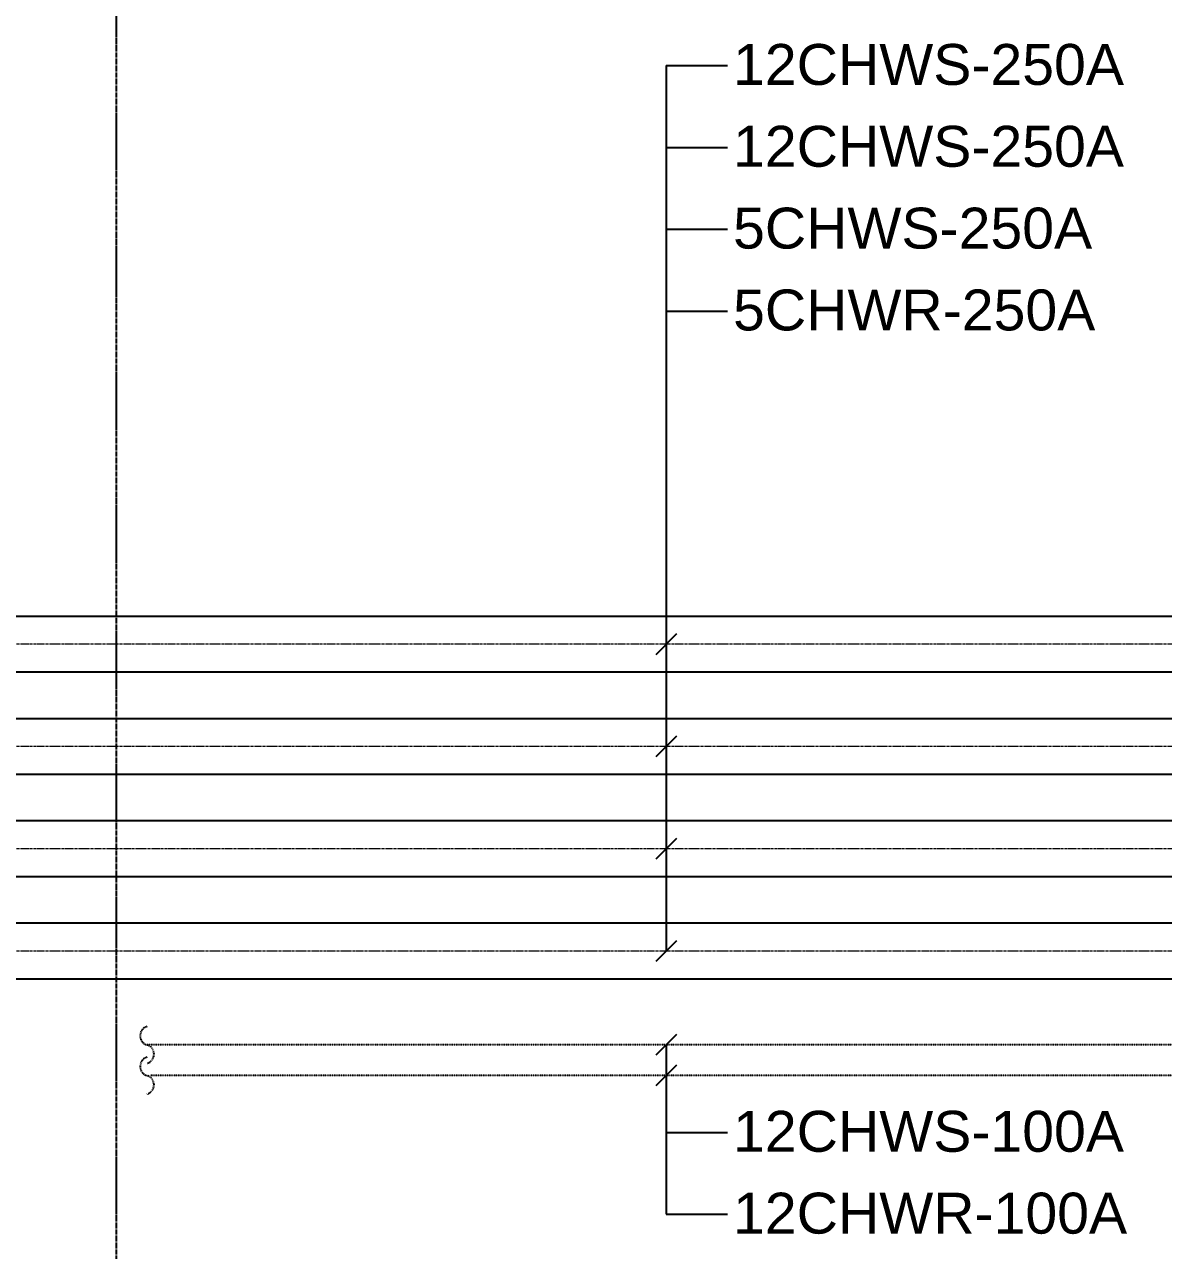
# Model space of a CAD drawing. Header units: millimetres. Extents: x -18489 to 17339, y -1599 to 10961.
# Drawn here: x -15163 to -14607, y 5782 to 6381 of the extents above; entities that cross this region are included whole.
import ezdxf
from ezdxf.enums import TextEntityAlignment as Align

# ---------------------------------------------------------------- set-up
doc = ezdxf.new("R2010")
doc.units = ezdxf.units.MM
for name, pattern in [('188K-SM-07-F10-MECH-CHW PIPE-Y2257103$0$Micron CUP L10 HVAC 2nd PIPE$0$JIS_02_1.0', [2, 1, -1]), ('188K-SM-07-F10-MECH-CHW PIPE-Y2257103$0$XKA01LR1-HVAC-PIPE-冷卻水-Y2225103 Shawn$0$CENTER', [2, 1.25, -0.25, 0.25, -0.25]), ('X-CUB3-L10$0$COL-CEN-LIN', [3.25, 2.5, -0.25, 0.25, -0.25])]:
    doc.linetypes.add(name, pattern=pattern)
for name, color, linetype in [('188K-SM-07-F10-MECH-CHW PIPE-Y2257103$0$0 XC', 8, 'Continuous'), ('188K-SM-07-F10-MECH-CHW PIPE-Y2257103$0$M-CWTR-12PIPE-R', 4, 'Continuous'), ('188K-SM-07-F10-MECH-CHW PIPE-Y2257103$0$M-CWTR-12PIPE-S', 3, 'Continuous'), ('188K-SM-07-F10-MECH-CHW PIPE-Y2257103$0$M-CWTR-5PIPE-R', 94, 'Continuous'), ('188K-SM-07-F10-MECH-CHW PIPE-Y2257103$0$M-CWTR-5PIPE-S', 144, 'Continuous'), ('188K-SM-07-F10-MECH-CHW PIPE-Y2257103$0$Micron CUP L10 HVAC 2nd PIPE$0$M-P-12CHR-2nd-PIPE', 4, '188K-SM-07-F10-MECH-CHW PIPE-Y2257103$0$Micron CUP L10 HVAC 2nd PIPE$0$JIS_02_1.0'), ('188K-SM-07-F10-MECH-CHW PIPE-Y2257103$0$Micron CUP L10 HVAC 2nd PIPE$0$M-P-12CHS-2nd-PIPE', 3, '188K-SM-07-F10-MECH-CHW PIPE-Y2257103$0$Micron CUP L10 HVAC 2nd PIPE$0$JIS_02_1.0'), ('188K-SM-07-F10-MECH-CHW PIPE-Y2257103$0$Micron CUP L10 HVAC 2nd PIPE$0$M-P-TXT2.5', 7, 'Continuous'), ('188K-SM-07-F10-MECH-CHW PIPE-Y2257103$0$Micron CUP L10 HVAC 2nd PIPE$0$XCUBL10-MCHW-PTX08007$0$M-P-TXT2.5', 7, 'Continuous'), ('X-CUB3-L10$0$CCL', 8, 'X-CUB3-L10$0$COL-CEN-LIN')]:
    doc.layers.add(name, color=color, linetype=linetype)
doc.layers.add('188K-SM-07-F10-MECH-CHW PIPE-Y2257103$0$XKA01LR1-HVAC-PIPE-冷卻水-Y2225103 Shawn$0$M-PIPE-CEN', color=8, linetype='188K-SM-07-F10-MECH-CHW PIPE-Y2257103$0$XKA01LR1-HVAC-PIPE-冷卻水-Y2225103 Shawn$0$CENTER', lineweight=9)
doc.styles.add('188K-SM-07-F10-MECH-CHW PIPE-Y2257103$0$Micron CUP L10 HVAC 2nd PIPE$0$Standard', font='arial.ttf')

# ---------------------------------------------------------------- blocks, each defined once
blk = doc.blocks.new('X-CUB3-L10$0$CUB3-10')
at = {"layer": 'X-CUB3-L10$0$CCL'}
blk.add_line((-2280, 0), (-2280, 9982.459), dxfattribs=at)
blk = doc.blocks.new('X-CUB3-L10')
at = {"layer": 'X-CUB3-L10$0$CCL'}
blk.add_blockref('X-CUB3-L10$0$CUB3-10', (-12838.15, -720), dxfattribs=at)
blk = doc.blocks.new('188K-SM-07-F10-MECH-CHW PIPE-Y2257103$0$Micron CUP L10 HVAC 2nd PIPE$0$50A-3')
blk.add_lwpolyline([(0, 30, 0.758876), (0, 0, -0.758876), (0, -30)], format="xyb")
blk = doc.blocks.new('188K-SM-07-F10-MECH-CHW PIPE-Y2257103$0$Micron CUP L10 HVAC 2nd PIPE')
at = {"layer": '188K-SM-07-F10-MECH-CHW PIPE-Y2257103$0$Micron CUP L10 HVAC 2nd PIPE$0$M-P-12CHR-2nd-PIPE'}
blk.add_line((-186416.7, 51582.6), (-195751.3, 51582.6), dxfattribs=at)
at = {"layer": '188K-SM-07-F10-MECH-CHW PIPE-Y2257103$0$Micron CUP L10 HVAC 2nd PIPE$0$M-P-12CHS-2nd-PIPE'}
blk.add_line((-186916.7, 51732.6), (-195768.2, 51732.6), dxfattribs=at)
at = {"layer": '188K-SM-07-F10-MECH-CHW PIPE-Y2257103$0$Micron CUP L10 HVAC 2nd PIPE$0$M-P-TXT2.5'}
for p, q in [((-193232.4, 56519.3), (-193232.4, 52190.6)), ((-193181.6, 53741.4), (-193283.2, 53639.8)), ((-193181.6, 53241.4), (-193283.2, 53139.8)), ((-193181.6, 52741.4), (-193283.2, 52639.8)), ((-193181.6, 52241.4), (-193283.2, 52139.8)), ((-193181.6, 51783.4), (-193283.2, 51681.8)), ((-193181.6, 51633.4), (-193283.2, 51531.8))]:
    blk.add_line(p, q, dxfattribs=at)
at = {"layer": '188K-SM-07-F10-MECH-CHW PIPE-Y2257103$0$Micron CUP L10 HVAC 2nd PIPE$0$XCUBL10-MCHW-PTX08007$0$M-P-TXT2.5'}
for p, q in [((-193232.4, 56519.3), (-192932.4, 56519.3)), ((-193232.4, 56119.3), (-192932.4, 56119.3)), ((-193232.4, 55719.3), (-192932.4, 55719.3)), ((-193232.4, 55319.3), (-192932.4, 55319.3)), ((-193232.4, 51732.6), (-193232.4, 50905)), ((-193232.4, 51305), (-192932.4, 51305)), ((-193232.4, 50905), (-192932.4, 50905))]:
    blk.add_line(p, q, dxfattribs=at)
at = {"layer": '188K-SM-07-F10-MECH-CHW PIPE-Y2257103$0$Micron CUP L10 HVAC 2nd PIPE$0$M-P-12CHR-2nd-PIPE', "xscale": 3, "yscale": 3, "zscale": 3}
blk.add_blockref('188K-SM-07-F10-MECH-CHW PIPE-Y2257103$0$Micron CUP L10 HVAC 2nd PIPE$0$50A-3', (-195768.2, 51582.6), dxfattribs=at)
at = {"layer": '188K-SM-07-F10-MECH-CHW PIPE-Y2257103$0$Micron CUP L10 HVAC 2nd PIPE$0$M-P-12CHS-2nd-PIPE', "xscale": 3, "yscale": 3, "zscale": 3}
blk.add_blockref('188K-SM-07-F10-MECH-CHW PIPE-Y2257103$0$Micron CUP L10 HVAC 2nd PIPE$0$50A-3', (-195768.2, 51732.6), dxfattribs=at)
at = {"layer": '188K-SM-07-F10-MECH-CHW PIPE-Y2257103$0$Micron CUP L10 HVAC 2nd PIPE$0$M-P-TXT2.5', "style": '188K-SM-07-F10-MECH-CHW PIPE-Y2257103$0$Micron CUP L10 HVAC 2nd PIPE$0$Standard'}
for s, p in [('12CHWS-250A', (-192905.3, 56524.6)), ('12CHWS-250A', (-192905.3, 56124.6)), ('5CHWS-250A', (-192905.3, 55724.6)), ('5CHWR-250A', (-192905.3, 55324.6)), ('12CHWS-100A', (-192905.3, 51310.3)), ('12CHWR-100A', (-192905.3, 50910.3))]:
    blk.add_text(s, height=200, dxfattribs=at).set_placement(p, align=Align.MIDDLE_LEFT)
blk = doc.blocks.new('188K-SM-07-F10-MECH-CHW PIPE-Y2257103')
at = {"layer": '188K-SM-07-F10-MECH-CHW PIPE-Y2257103$0$M-CWTR-12PIPE-R'}
for p, q in [((-14193.55, 6091.91), (-15761.81, 6091.91)), ((-14193.55, 6064.61), (-15761.81, 6064.61))]:
    blk.add_line(p, q, dxfattribs=at)
at = {"layer": '188K-SM-07-F10-MECH-CHW PIPE-Y2257103$0$M-CWTR-12PIPE-S'}
for p, q in [((-14243.55, 6041.91), (-15761.81, 6041.91)), ((-14243.55, 6014.61), (-15761.81, 6014.61))]:
    blk.add_line(p, q, dxfattribs=at)
at = {"layer": '188K-SM-07-F10-MECH-CHW PIPE-Y2257103$0$M-CWTR-5PIPE-R', "color": 8}
for p, q in [((-14343.55, 5941.91), (-16637.75, 5941.91)), ((-14343.55, 5914.61), (-16637.75, 5914.61))]:
    blk.add_line(p, q, dxfattribs=at)
at = {"layer": '188K-SM-07-F10-MECH-CHW PIPE-Y2257103$0$M-CWTR-5PIPE-S', "color": 8}
for p, q in [((-14293.55, 5991.91), (-16692.75, 5991.91)), ((-14293.55, 5964.61), (-16692.75, 5964.61))]:
    blk.add_line(p, q, dxfattribs=at)
at = {"layer": '188K-SM-07-F10-MECH-CHW PIPE-Y2257103$0$XKA01LR1-HVAC-PIPE-冷卻水-Y2225103 Shawn$0$M-PIPE-CEN', "linetype": '188K-SM-07-F10-MECH-CHW PIPE-Y2257103$0$XKA01LR1-HVAC-PIPE-冷卻水-Y2225103 Shawn$0$CENTER'}
for p, q in [((-14193.55, 6078.26), (-15761.81, 6078.26)), ((-14243.55, 6028.26), (-15761.81, 6028.26))]:
    blk.add_line(p, q, dxfattribs=at)
at = {"layer": '188K-SM-07-F10-MECH-CHW PIPE-Y2257103$0$XKA01LR1-HVAC-PIPE-冷卻水-Y2225103 Shawn$0$M-PIPE-CEN', "color": 8, "linetype": '188K-SM-07-F10-MECH-CHW PIPE-Y2257103$0$XKA01LR1-HVAC-PIPE-冷卻水-Y2225103 Shawn$0$CENTER'}
for p, q in [((-14293.55, 5978.26), (-16692.75, 5978.26)), ((-14343.55, 5928.26), (-16637.75, 5928.26))]:
    blk.add_line(p, q, dxfattribs=at)
at = {"layer": '188K-SM-07-F10-MECH-CHW PIPE-Y2257103$0$0 XC', "xscale": 0.1, "yscale": 0.1, "zscale": 0.1}
blk.add_blockref('188K-SM-07-F10-MECH-CHW PIPE-Y2257103$0$Micron CUP L10 HVAC 2nd PIPE', (4473.52, 709.2), dxfattribs=at)

msp = doc.modelspace()

# ---------------------------------------------------------------- block references
for name in ['X-CUB3-L10', '188K-SM-07-F10-MECH-CHW PIPE-Y2257103']:
    msp.add_blockref(name, (0, 0))

doc.saveas('drawing.dxf')
